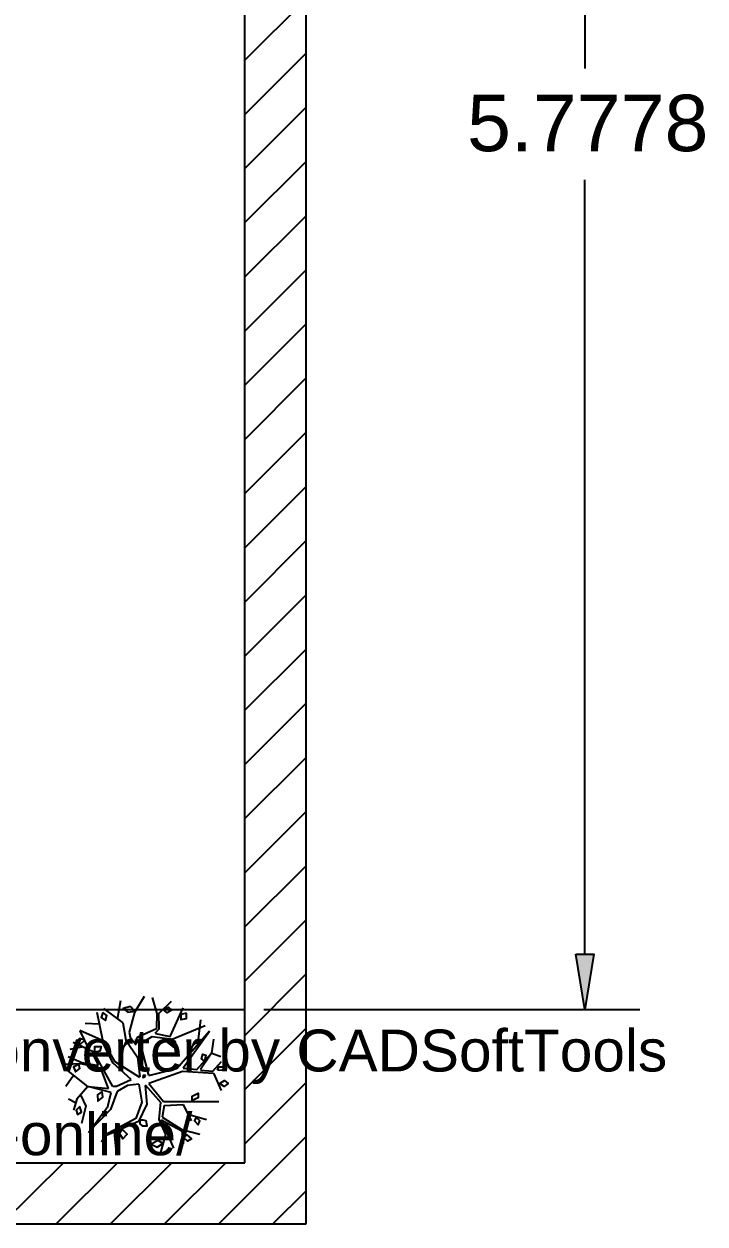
# Model space of a CAD drawing. Header units: millimetres. Extents: x 43 to 258, y 87 to 343.
# Drawn here: x 226.83 to 252.84, y 87.46 to 133.32 of the extents above; entities that cross this region are included whole.
import ezdxf

# ---------------------------------------------------------------- set-up
doc = ezdxf.new("R2010")
doc.units = ezdxf.units.MM
doc.header["$MEASUREMENT"] = 0
doc.layers.get('0').update_dxf_attribs({"linetype": 'CONTINUOUS'})
doc.layers.add('201CBD0', color=7, linetype='CONTINUOUS')
doc.styles.add('201CC60', font='Arial.ttf')
doc.styles.add('Arial$001H0', font='')
doc.styles.get('Arial$001H0').set_extended_font_data('Arial')

# ---------------------------------------------------------------- blocks, each defined once
blk = doc.blocks.new('1FED230')
at = {"layer": '201CBD0', "color": 0, "true_color": 0x000001, "style": '201CC60'}
for s, p in [('Created in Free Online PDF to DWG Converter by CADSoftTools', (0, 0)), ('http://www.cadsofttools.com/pdf-to-dwg-online/', (0, -2))]:
    blk.add_text(s, height=1, dxfattribs=at).set_placement(p)

msp = doc.modelspace()

# ---------------------------------------------------------------- hatches: boundary and pattern name
at = {"true_color": 0x000006}
msp.add_hatch(color=0, dxfattribs=at).paths.add_polyline_path([(247.9, 97.769), (248.599, 97.769), (248.25, 95.663)])

# ---------------------------------------------------------------- linework, layer by layer
at = {"color": 0, "linetype": 'Continuous', "lineweight": 25, "true_color": 0x000007}
for p, q in [((237.603, 87.461), (237.603, 315.849)), ((235.264, 89.8), (235.264, 163.587)), ((235.264, 131.942), (237.603, 134.281)), ((235.264, 129.868), (237.603, 132.207)), ((235.264, 127.794), (237.603, 130.143)), ((235.264, 125.73), (237.603, 128.069)), ((235.264, 123.656), (237.603, 125.995)), ((235.264, 121.581), (237.603, 123.931)), ((235.264, 119.518), (237.603, 121.856)), ((235.264, 117.443), (237.603, 119.793)), ((235.264, 115.379), (237.603, 117.718)), ((235.264, 113.305), (237.603, 115.644)), ((235.264, 111.231), (237.603, 113.58)), ((235.264, 109.167), (237.603, 111.506)), ((235.264, 107.093), (237.603, 109.432)), ((235.264, 105.018), (237.603, 107.368)), ((235.264, 102.955), (237.603, 105.294)), ((235.264, 100.88), (237.603, 103.23)), ((235.264, 98.817), (237.603, 101.155)), ((235.264, 96.742), (237.603, 99.081)), ((235.264, 94.668), (237.603, 97.017)), ((157.963, 95.663), (235.264, 95.663)), ((235.264, 92.604), (237.603, 94.943)), ((235.264, 90.53), (237.603, 92.869)), ((234.269, 87.461), (237.603, 90.805)), ((157.963, 89.8), (235.264, 89.8)), ((225.982, 87.461), (228.332, 89.8)), ((228.057, 87.461), (230.396, 89.8)), ((230.131, 87.461), (232.47, 89.8)), ((232.195, 87.461), (234.534, 89.8)), ((236.333, 87.461), (237.603, 88.731)), ((157.963, 87.461), (237.603, 87.461))]:
    msp.add_line(p, q, dxfattribs=at)
at = {"color": 0, "linetype": 'Continuous', "lineweight": 25, "true_color": 0x000006}
for p, q in [((248.25, 161.216), (248.25, 131.625)), ((248.25, 97.769), (248.25, 127.36)), ((235.994, 95.663), (250.356, 95.663))]:
    msp.add_line(p, q, dxfattribs=at)
at = {"color": 0, "linetype": 'Continuous', "lineweight": 25, "true_color": 0x70954a}
for p, q in [((230.406, 95.292), (230.533, 96.001)), ((231.422, 96.15), (231.052, 95.546)), ((231.719, 96.118), (231.92, 95.451)), ((232.004, 95.536), (232.459, 95.98)), ((229.845, 94.488), (229.623, 95.546)), ((229.866, 95.694), (230.607, 95.144)), ((231.052, 95.546), (230.851, 94.795)), ((231.898, 94.932), (231.92, 95.504)), ((231.962, 95.525), (231.973, 94.911)), ((232.406, 94.626), (232.904, 95.716)), ((229.718, 95.102), (229.168, 95.123)), ((230.607, 95.144), (230.724, 94.488)), ((231.147, 94.604), (231.888, 94.932)), ((232.491, 94.53), (233.751, 95.049)), ((233.571, 95.261), (233.454, 94.319)), ((229.792, 94.488), (228.967, 94.858)), ((228.967, 94.837), (229.295, 94.149)), ((230.237, 93.61), (229.792, 94.488)), ((230.311, 93.652), (229.845, 94.488)), ((230.724, 94.488), (231.158, 93.842)), ((231.274, 94.361), (231.719, 94.626)), ((231.719, 94.626), (232.491, 94.53)), ((231.973, 94.911), (231.824, 94.742)), ((231.846, 94.742), (232.406, 94.626)), ((232.66, 93.398), (233.92, 94.837)), ((233.92, 94.816), (232.904, 93.419)), ((234.005, 93.991), (234.079, 94.53)), ((229.02, 94.223), (228.575, 94.128)), ((229.496, 94.033), (228.702, 94.393)), ((230.216, 92.71), (229.496, 94.033)), ((231.592, 93.154), (231.274, 94.361)), ((228.999, 93.578), (228.427, 93.557)), ((228.522, 93.864), (229.041, 93.631)), ((229.761, 93.419), (228.999, 93.578)), ((229.041, 93.631), (229.665, 93.514)), ((229.644, 93.578), (229.496, 93.895)), ((229.665, 93.514), (229.644, 93.578)), ((230.925, 92.985), (230.237, 93.61)), ((231.253, 93.059), (230.311, 93.652)), ((231.158, 93.842), (231.253, 93.08)), ((233.433, 93.366), (233.994, 93.991)), ((233.994, 93.991), (233.571, 93.366)), ((234.005, 93.991), (234.343, 93.864)), ((234.047, 93.303), (234.375, 93.673)), ((229.263, 92.71), (228.406, 93.398)), ((228.723, 93.133), (228.427, 92.71)), ((230.057, 92.636), (229.761, 93.419)), ((231.592, 92.848), (232.883, 93.303)), ((231.602, 93.133), (232.66, 93.398)), ((232.883, 93.303), (234.068, 93.229)), ((232.904, 93.419), (233.433, 93.366)), ((233.571, 93.345), (234.047, 93.303)), ((234.068, 93.229), (234.364, 92.562)), ((229.263, 92.71), (228.85, 92.234)), ((230.163, 92.488), (229.263, 92.71)), ((229.274, 92.71), (230.057, 92.636)), ((230.364, 92.71), (230.216, 92.71)), ((230.925, 92.964), (230.364, 92.71)), ((230.777, 92.752), (230.385, 92.519)), ((231.221, 92.805), (230.777, 92.752)), ((231.221, 92.805), (231.327, 92.117)), ((231.454, 92.773), (232.036, 92.117)), ((231.454, 92.752), (231.517, 92.043)), ((231.592, 92.826), (232.163, 92.138)), ((228.798, 92.086), (228.533, 92.234)), ((228.85, 92.234), (228.723, 91.81)), ((228.999, 92.371), (229.189, 91.969)), ((230.015, 91.895), (230.163, 92.488)), ((230.385, 92.519), (230.131, 91.832)), ((229.189, 91.969), (229.02, 91.302)), ((229.295, 90.953), (229.993, 91.895)), ((230.131, 91.832), (229.295, 90.974)), ((231.327, 92.117), (231.105, 91.493)), ((231.517, 92.043), (231.2, 91.376)), ((232.036, 92.117), (231.973, 91.451)), ((232.184, 91.99), (232.11, 91.546)), ((232.163, 92.138), (234.269, 92.138)), ((232.184, 91.99), (232.904, 92.022)), ((232.904, 92.022), (233.211, 91.398)), ((231.105, 91.493), (229.888, 90.837)), ((231.2, 91.376), (229.888, 90.805)), ((231.973, 91.451), (232.237, 90.879)), ((232.068, 91.451), (232.533, 90.36)), ((232.089, 91.429), (232.862, 91.027)), ((232.11, 91.546), (232.862, 91.07)), ((233.084, 91.662), (233.803, 91.451)), ((229.888, 90.805), (229.792, 90.593)), ((230.279, 90.953), (230.332, 90.339)), ((232.237, 90.879), (232.047, 90.191)), ((232.862, 91.07), (233.549, 90.9)), ((232.862, 91.027), (232.904, 90.53))]:
    msp.add_line(p, q, dxfattribs=at)
at = {"color": 0, "linetype": 'Continuous', "lineweight": -2, "true_color": 0x000006}
msp.add_lwpolyline([(247.9, 97.769), (248.599, 97.769), (248.25, 95.663)], close=True, dxfattribs=at)
at = {"color": 0, "linetype": 'Continuous', "lineweight": 25, "true_color": 0x70954a}
for points in [[(229.835, 95.546), (229.771, 95.356), (229.941, 95.239), (229.993, 95.43)], [(230.893, 95.769), (230.618, 95.694), (230.798, 95.557), (231.062, 95.599)], [(232.142, 95.652), (232.343, 95.747), (232.47, 95.631), (232.301, 95.536)], [(233.031, 95.515), (232.819, 95.462), (232.819, 95.282), (233.031, 95.313)], [(229.147, 94.488), (228.946, 94.551), (228.819, 94.414), (228.999, 94.34)], [(232.406, 94.541), (232.311, 94.393), (232.544, 94.213), (232.618, 94.424)], [(229.538, 94.033), (229.538, 94.245), (229.771, 94.245), (229.729, 94.065)], [(228.925, 93.557), (228.723, 93.461), (228.798, 93.271), (228.967, 93.398)], [(233.729, 93.684), (233.613, 93.768), (233.655, 93.948), (233.772, 93.916)], [(231.475, 93.154), (231.38, 93.133), (231.369, 93.059), (231.443, 93.08)], [(234.216, 93.345), (234.269, 93.461), (234.513, 93.461), (234.396, 93.324)], [(234.301, 92.826), (234.481, 92.943), (234.629, 92.826), (234.47, 92.71)], [(229.814, 92.519), (229.634, 92.403), (229.655, 92.16), (229.835, 92.308)], [(233.253, 92.181), (233.253, 92.34), (233.475, 92.467), (233.475, 92.276)], [(228.967, 91.948), (228.819, 91.81), (228.872, 91.641), (229.02, 91.736)], [(231.253, 91.429), (231.253, 91.292), (231.348, 91.218), (231.528, 91.218), (231.496, 91.408), (231.38, 91.429)], [(233.401, 91.546), (233.338, 91.398), (233.475, 91.249), (233.539, 91.398)], [(230.586, 91.07), (230.47, 90.921), (230.607, 90.72), (230.766, 90.9)], [(232.914, 90.773), (233.052, 90.868), (233.221, 90.72), (233.073, 90.625)], [(232.131, 90.54), (231.951, 90.657), (231.687, 90.509), (231.92, 90.392)]]:
    msp.add_lwpolyline(points, close=True, dxfattribs=at)
msp.add_lwpolyline([(230.851, 94.795), (230.882, 94.604), (231.105, 94.319), (231.147, 94.604)], dxfattribs=at)

# ---------------------------------------------------------------- block references
at = {"layer": '201CBD0', "color": 0, "true_color": 0x000000, "xscale": 1.600550116702974, "yscale": 1.600550116702974, "zscale": 1.600550116702974}
msp.add_blockref('1FED230', (186.911, 93.29), dxfattribs=at)

# ---------------------------------------------------------------- texts
at = {"color": 0, "true_color": 0x000006, "style": 'Arial$001H0'}
msp.add_text('5.7778', height=2.1576, dxfattribs=at).set_placement((243.752, 128.46))

doc.saveas('drawing.dxf')
